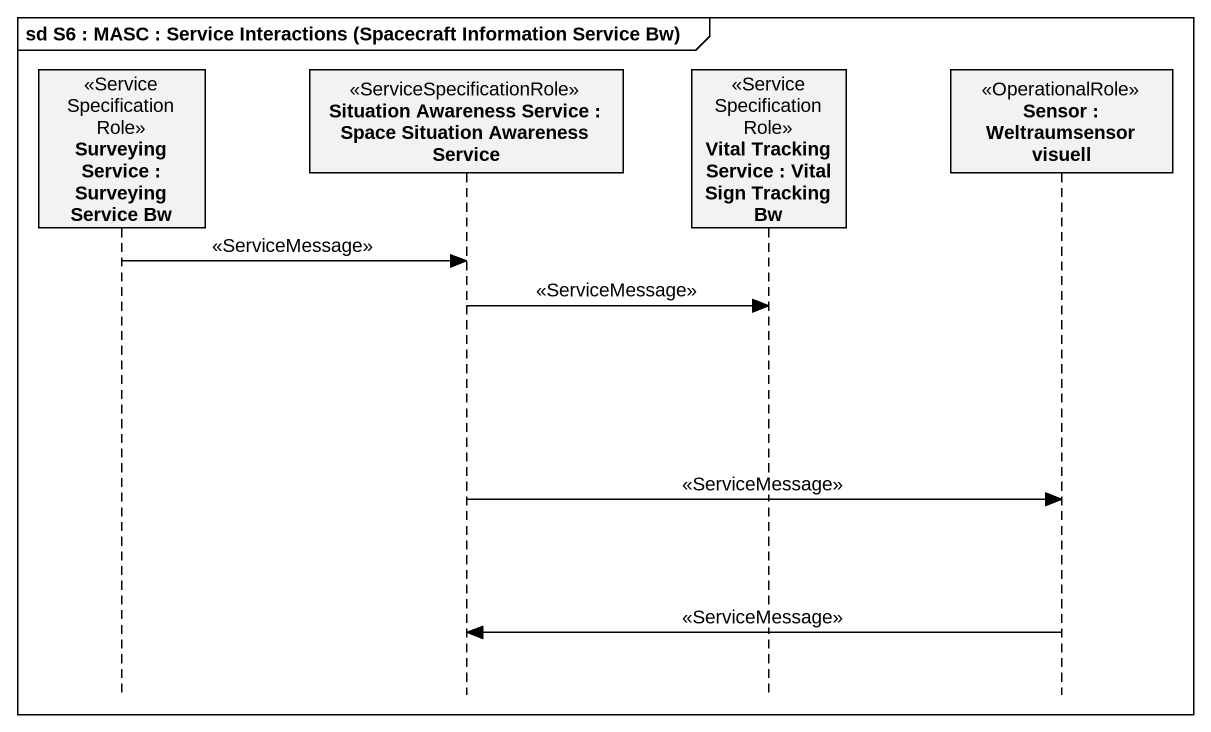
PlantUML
@startuml
mainframe sd S6 : MASC : Service Interactions (Spacecraft Information Service Bw)
hide footbox
participant "Surveying Service : Surveying Service Bw" as Surveying_Service <<ServiceSpecificationRole>>
participant "Situation Awareness Service : Space Situation Awareness Service" as Situation_Awareness_Service <<ServiceSpecificationRole>>
participant "Vital Tracking Service : Vital Sign Tracking Bw" as Vital_Tracking_Service <<ServiceSpecificationRole>>
participant "Sensor : Weltraumsensor visuell" as Sensor <<OperationalRole>>

Surveying_Service -> Situation_Awareness_Service : <<ServiceMessage>>
Situation_Awareness_Service -> Vital_Tracking_Service : <<ServiceMessage>>
Situation_Awareness_Service -> Sensor : <<ServiceMessage>>
Sensor -> Situation_Awareness_Service : <<ServiceMessage>>
@enduml
